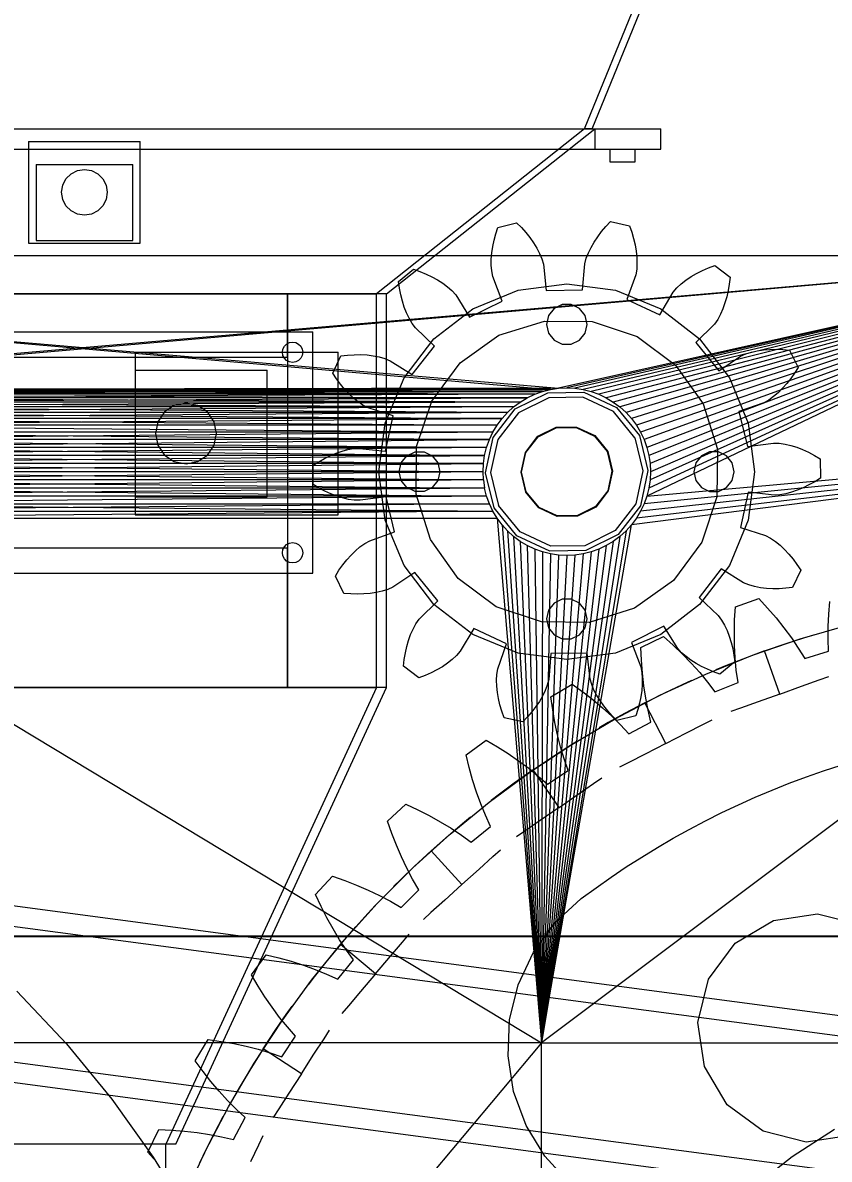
# Model space of a CAD drawing. Header units: millimetres. Extents: x -191664 to 191490, y -197311 to 10263.
# Drawn here: x 25703.9 to 26021.6, y 1894.1 to 2341.8 of the extents above; entities that cross this region are included whole.
import ezdxf

# ---------------------------------------------------------------- set-up
doc = ezdxf.new("R2010")
doc.units = ezdxf.units.MM
for name, color, linetype, lineweight in [('COTAS_P', 1, 'Continuous', 0), ('COTAS_USUARIO', 1, 'Continuous', 0), ('lateral_briquetadora', 7, 'Continuous', 0)]:
    doc.layers.add(name, color=color, linetype=linetype, lineweight=lineweight)
doc.dimstyles.new('PLANTA_100', dxfattribs={"dimtxt": 250, "dimasz": 150, "dimexe": 150, "dimexo": 80, "dimgap": 100, "dimtad": 1, "dimtih": 1, "dimtoh": 1, "dimdec": 1, "dimdsep": 46, "dimcen": 0.09, "dimclrd": 1, "dimclre": 1, "dimclrt": 1, "dimadec": 0, "dimazin": 0, "dimtfac": 1, "dimtdec": 4, "dimtofl": 0, "dimtmove": 0, "dimatfit": 3, "dimfxl": 1, "dimtolj": 1, "dimtzin": 0, "dimarcsym": 0})

# ---------------------------------------------------------------- blocks, each defined once
blk = doc.blocks.new('*D8')
at = {"layer": 'COTAS_P', "color": 1, "lineweight": -2, "transparency": 16777216}
for p, q in [((25128.19, 1262), (25128.19, 2132)), ((27628.19, 1262), (27628.19, 2132)), ((25278.19, 1982), (27478.19, 1982))]:
    blk.add_line(p, q, dxfattribs=at)
at = {"layer": 'COTAS_P', "color": 1, "transparency": 16777216}
for points in [[(25278.19, 2007), (25278.19, 1957), (25128.19, 1982)], [(27478.19, 2007), (27478.19, 1957), (27628.19, 1982)]]:
    blk.add_solid(points, dxfattribs=at)
at = {"layer": 'Defpoints', "color": 0, "transparency": 16777216}
for p in [(27628.19, 1982), (25128.19, 1182), (27628.19, 1182)]:
    blk.add_point(p, dxfattribs=at)
blk = doc.blocks.new('*D101')
at = {"layer": 'COTAS_USUARIO', "color": 1, "lineweight": -2, "transparency": 16777216}
for p, q in [((25328.19, 1805), (25328.19, 3075)), ((26128.19, 1805), (26128.19, 3075)), ((25478.19, 2925), (25978.19, 2925))]:
    blk.add_line(p, q, dxfattribs=at)
at = {"layer": 'COTAS_USUARIO', "color": 1, "transparency": 16777216}
for points in [[(25478.19, 2950), (25478.19, 2900), (25328.19, 2925)], [(25978.19, 2950), (25978.19, 2900), (26128.19, 2925)]]:
    blk.add_solid(points, dxfattribs=at)
at = {"layer": 'Defpoints', "color": 0, "transparency": 16777216}
for p in [(26128.19, 2925), (25328.19, 1725), (26128.19, 1725)]:
    blk.add_point(p, dxfattribs=at)

msp = doc.modelspace()

# ---------------------------------------------------------------- linework, layer by layer
at = {"layer": 'lateral_briquetadora', "color": 253, "true_color": 0xa8b8bb}
for p, q in [((25925.19, 2300), (26075.19, 2667.25)), ((25928.19, 2300), (26078.19, 2667.25)), ((25528.19, 2300), (25928.19, 2300)), ((25928.19, 2300), (25925.19, 2300))]:
    msp.add_line(p, q, dxfattribs=at)
at = {"layer": 'lateral_briquetadora', "color": 8, "true_color": 0x6f7d84}
for p, q in [((25501.19, 2300), (25955.19, 2300)), ((25531.19, 2300), (25925.19, 2300)), ((25925.19, 2300), (25843.19, 2235)), ((25847.19, 2235), (25929.19, 2300)), ((25925.19, 2300), (25929.19, 2300)), ((25929.19, 2300), (25955.19, 2300)), ((25929.19, 2300), (25929.19, 2292)), ((25955.19, 2292), (25955.19, 2300)), ((25501.19, 2292), (25955.19, 2292)), ((25929.19, 2292), (25955.19, 2292)), ((25843.19, 2235), (25613.19, 2235)), ((25648.19, 2235), (25808.19, 2235)), ((25808.19, 2235), (25843.19, 2235)), ((25808.19, 2235), (25808.19, 2080)), ((25808.19, 2210), (25808.19, 2235)), ((25847.19, 2235), (25843.19, 2235)), ((25843.19, 2080), (25843.19, 2235)), ((25847.19, 2080), (25847.19, 2235)), ((25648.19, 2210), (25808.19, 2210)), ((25648.19, 2135), (25808.19, 2135)), ((25808.19, 2080), (25808.19, 2135)), ((25843.19, 2080), (25613.19, 2080)), ((25648.19, 2080), (25808.19, 2080)), ((25843.19, 2080), (25760.19, 1900)), ((25764.19, 1900), (25847.19, 2080)), ((25808.19, 2080), (25843.19, 2080)), ((25847.19, 2080), (25843.19, 2080)), ((25760.19, 1900), (25696.19, 1900)), ((25764.19, 1900), (25760.19, 1900)), ((25760.19, 1725), (25760.19, 1900))]:
    msp.add_line(p, q, dxfattribs=at)
at = {"layer": 'lateral_briquetadora', "color": 134, "true_color": 0x148da0}
for p, q in [((25706.19, 2295), (25750.19, 2295)), ((25706.19, 2295), (25706.19, 2255)), ((25750.19, 2255), (25750.19, 2295)), ((25722.9, 2282.28), (25725.41, 2283.56)), ((25725.41, 2283.56), (25728.19, 2284)), ((25728.19, 2284), (25730.97, 2283.56)), ((25730.97, 2283.56), (25733.48, 2282.28)), ((25719.63, 2277.78), (25720.91, 2280.29)), ((25720.91, 2280.29), (25722.9, 2282.28)), ((25733.48, 2282.28), (25735.47, 2280.29)), ((25735.47, 2280.29), (25736.75, 2277.78)), ((25719.19, 2275), (25719.63, 2277.78)), ((25719.63, 2272.22), (25719.19, 2275)), ((25736.75, 2277.78), (25737.19, 2275)), ((25737.19, 2275), (25736.75, 2272.22)), ((25720.91, 2269.71), (25719.63, 2272.22)), ((25736.75, 2272.22), (25735.47, 2269.71)), ((25722.9, 2267.72), (25720.91, 2269.71)), ((25725.41, 2266.44), (25722.9, 2267.72)), ((25728.19, 2266), (25725.41, 2266.44)), ((25730.97, 2266.44), (25728.19, 2266)), ((25733.48, 2267.72), (25730.97, 2266.44)), ((25735.47, 2269.71), (25733.48, 2267.72)), ((25706.19, 2255), (25750.19, 2255))]:
    msp.add_line(p, q, dxfattribs=at)
at = {"layer": 'lateral_briquetadora', "color": 9, "true_color": 0xaebbc0}
for p, q in [((25935.19, 2292), (25945.19, 2292)), ((25935.19, 2292), (25935.19, 2287)), ((25945.19, 2287), (25945.19, 2292)), ((25935.19, 2287), (25945.19, 2287))]:
    msp.add_line(p, q, dxfattribs=at)
at = {"layer": 'lateral_briquetadora', "color": 252, "true_color": 0x7d929a}
for p, q in [((25709.19, 2286), (25747.19, 2286)), ((25709.19, 2286), (25709.19, 2256)), ((25747.19, 2256), (25747.19, 2286)), ((25709.19, 2256), (25747.19, 2256))]:
    msp.add_line(p, q, dxfattribs=at)
at = {"layer": 'lateral_briquetadora', "color": 9, "true_color": 0xb9c3c2}
for p, q in [((25890.2, 2258.64), (25891, 2261.18)), ((25891, 2261.18), (25898.41, 2262.97)), ((25898.41, 2262.97), (25900.29, 2261.08)), ((25900.29, 2261.08), (25902.03, 2259.13)), ((25931.93, 2259.51), (25933.62, 2261.5)), ((25933.62, 2261.5), (25935.45, 2263.45)), ((25935.45, 2263.45), (25942.9, 2261.85)), ((25942.9, 2261.85), (25943.77, 2259.32)), ((25889.54, 2256.11), (25890.2, 2258.64)), ((25902.03, 2259.13), (25903.63, 2257.14)), ((25903.63, 2257.14), (25905.08, 2255.11)), ((25928.98, 2255.42), (25930.38, 2257.48)), ((25930.38, 2257.48), (25931.93, 2259.51)), ((25943.77, 2259.32), (25944.49, 2256.81)), ((25944.49, 2256.81), (25945.07, 2254.33)), ((25888.66, 2251.14), (25889.02, 2253.61)), ((25889.02, 2253.61), (25889.54, 2256.11)), ((25905.08, 2255.11), (25906.36, 2253.05)), ((25906.36, 2253.05), (25907.47, 2250.95)), ((25926.7, 2251.2), (25927.75, 2253.32)), ((25927.75, 2253.32), (25928.98, 2255.42)), ((25945.07, 2254.33), (25945.5, 2251.87)), ((25308.19, 2250), (25914.95, 2197.79)), ((26148.19, 2250), (25308.19, 2250)), ((25308.19, 2250), (25911.75, 2197.32)), ((26148.19, 2250), (25541.42, 2197.79)), ((26148.19, 2250), (25544.62, 2197.32)), ((25888.43, 2246.35), (25888.46, 2248.72)), ((25888.46, 2248.72), (25888.66, 2251.14)), ((25907.47, 2250.95), (25908.37, 2248.82)), ((25908.37, 2248.82), (25908.96, 2246.65)), ((26148.19, 2250), (25914.95, 2197.79)), ((26148.19, 2250), (25918.19, 2197.95)), ((26148.19, 2250), (25921.42, 2197.79)), ((26148.19, 2250), (25924.62, 2197.32)), ((25925.31, 2246.86), (25925.85, 2249.05)), ((25925.85, 2249.05), (25926.7, 2251.2)), ((26148.19, 2250), (25927.77, 2196.53)), ((26148.19, 2250), (25930.82, 2195.44)), ((26148.19, 2250), (25933.74, 2194.05)), ((26148.19, 2250), (25936.52, 2192.39)), ((26148.19, 2250), (25939.12, 2190.46)), ((26148.19, 2250), (25941.52, 2188.28)), ((26148.19, 2250), (25943.7, 2185.89)), ((25945.5, 2251.87), (25945.76, 2249.46)), ((26148.19, 2250), (25945.63, 2183.28)), ((25945.76, 2249.46), (25945.85, 2247.09)), ((26148.19, 2250), (25947.29, 2180.51)), ((26148.19, 2250), (25948.67, 2177.58)), ((26148.19, 2250), (25949.77, 2155.37)), ((26148.19, 2250), (25949.77, 2174.53)), ((26148.19, 2250), (25950.55, 2158.51)), ((26148.19, 2250), (25950.55, 2171.39)), ((26148.19, 2250), (25951.03, 2161.72)), ((26148.19, 2250), (25951.03, 2168.18)), ((26148.19, 2250), (25951.19, 2164.95)), ((25851.94, 2239.86), (25857.83, 2244.68)), ((25857.83, 2244.68), (25860.35, 2243.79)), ((25860.35, 2243.79), (25862.77, 2242.79)), ((25888.61, 2244.04), (25888.43, 2246.35)), ((25889.07, 2241.84), (25888.61, 2244.04)), ((25908.96, 2246.65), (25910.13, 2236.37)), ((25924.42, 2236.55), (25925.31, 2246.86)), ((25945.73, 2244.78), (25945.33, 2242.56)), ((25945.85, 2247.09), (25945.73, 2244.78)), ((25967.17, 2241.78), (25969.32, 2243.03)), ((25969.32, 2243.03), (25971.59, 2244.19)), ((25971.59, 2244.19), (25973.98, 2245.25)), ((25973.98, 2245.25), (25976.48, 2246.2)), ((25976.48, 2246.2), (25982.49, 2241.53)), ((25852.32, 2237.21), (25851.94, 2239.86)), ((25862.77, 2242.79), (25865.07, 2241.7)), ((25865.07, 2241.7), (25867.25, 2240.5)), ((25867.25, 2240.5), (25869.31, 2239.2)), ((25869.31, 2239.2), (25871.22, 2237.79)), ((25892.73, 2232.17), (25889.07, 2241.84)), ((25899.03, 2236.43), (25918.19, 2238.95)), ((25918.19, 2238.95), (25937.34, 2236.43)), ((25945.33, 2242.56), (25941.91, 2232.8)), ((25961.58, 2237.39), (25963.27, 2238.97)), ((25963.27, 2238.97), (25965.15, 2240.42)), ((25965.15, 2240.42), (25967.17, 2241.78)), ((25982.18, 2238.88), (25981.75, 2236.3)), ((25982.49, 2241.53), (25982.18, 2238.88)), ((25852.82, 2234.65), (25852.32, 2237.21)), ((25853.44, 2232.18), (25852.82, 2234.65)), ((25871.22, 2237.79), (25872.95, 2236.26)), ((25872.95, 2236.26), (25874.43, 2234.56)), ((25874.43, 2234.56), (25879.93, 2225.8)), ((25881.19, 2229.04), (25899.03, 2236.43)), ((25910.13, 2236.37), (25924.42, 2236.55)), ((25937.34, 2236.43), (25955.19, 2229.04)), ((25954.87, 2226.76), (25960.15, 2235.66)), ((25960.15, 2235.66), (25961.58, 2237.39)), ((25981.75, 2236.3), (25981.19, 2233.81)), ((25854.18, 2229.8), (25853.44, 2232.18)), ((25855.06, 2227.53), (25854.18, 2229.8)), ((25879.93, 2225.8), (25892.73, 2232.17)), ((25916.41, 2230.75), (25913.2, 2229.2)), ((25919.97, 2230.75), (25916.41, 2230.75)), ((25923.17, 2229.2), (25919.97, 2230.75)), ((25941.91, 2232.8), (25954.87, 2226.76)), ((25980.51, 2231.42), (25979.69, 2229.12)), ((25981.19, 2233.81), (25980.51, 2231.42)), ((25856.06, 2225.38), (25855.06, 2227.53)), ((25857.22, 2223.38), (25856.06, 2225.38)), ((25865.86, 2217.28), (25881.19, 2229.04)), ((25910.98, 2226.42), (25910.19, 2222.95)), ((25913.2, 2229.2), (25910.98, 2226.42)), ((25925.39, 2226.42), (25923.17, 2229.2)), ((25926.19, 2222.95), (25925.39, 2226.42)), ((25955.19, 2229.04), (25970.51, 2217.28)), ((25978.74, 2226.95), (25977.64, 2224.92)), ((25979.69, 2229.12), (25978.74, 2226.95)), ((25858.59, 2221.59), (25857.22, 2223.38)), ((25866.09, 2214.46), (25858.59, 2221.59)), ((25891.46, 2218.67), (25909.37, 2224.3)), ((25909.37, 2224.3), (25928.14, 2224.12)), ((25910.19, 2222.95), (25910.98, 2219.48)), ((25925.39, 2219.48), (25926.19, 2222.95)), ((25928.14, 2224.12), (25945.94, 2218.15)), ((25976.32, 2223.1), (25969, 2215.78)), ((25977.64, 2224.92), (25976.32, 2223.1)), ((25854.1, 2201.95), (25865.86, 2217.28)), ((25876.17, 2207.78), (25891.46, 2218.67)), ((25910.98, 2219.48), (25913.2, 2216.7)), ((25913.2, 2216.7), (25916.41, 2215.15)), ((25919.97, 2215.15), (25923.17, 2216.7)), ((25923.17, 2216.7), (25925.39, 2219.48)), ((25945.94, 2218.15), (25961.02, 2206.97)), ((25970.51, 2217.28), (25982.27, 2201.95)), ((25857.32, 2203.18), (25866.09, 2214.46)), ((25916.41, 2215.15), (25919.97, 2215.15)), ((25969, 2215.78), (25978.05, 2204.73)), ((25988.72, 2211.39), (25990.92, 2212.07)), ((25990.92, 2212.07), (25993.24, 2212.57)), ((25993.24, 2212.57), (25995.65, 2212.92)), ((25995.65, 2212.92), (25998.13, 2213.11)), ((25998.13, 2213.11), (26000.69, 2213.17)), ((26000.69, 2213.17), (26003.3, 2213.08)), ((26003.3, 2213.08), (26005.96, 2212.87)), ((26005.96, 2212.87), (26009.35, 2206.05)), ((25826, 2203.7), (25829.21, 2210.6)), ((25829.21, 2210.6), (25831.87, 2210.89)), ((25831.87, 2210.89), (25834.48, 2211.04)), ((25834.48, 2211.04), (25837.03, 2211.05)), ((25837.03, 2211.05), (25839.52, 2210.92)), ((25839.52, 2210.92), (25841.94, 2210.64)), ((25841.94, 2210.64), (25844.27, 2210.19)), ((25844.27, 2210.19), (25846.49, 2209.57)), ((25846.49, 2209.57), (25848.56, 2208.68)), ((25848.56, 2208.68), (25857.32, 2203.18)), ((25864.99, 2192.7), (25876.17, 2207.78)), ((25978.05, 2204.73), (25986.67, 2210.45)), ((25986.67, 2210.45), (25988.72, 2211.39)), ((25827.49, 2201.48), (25826, 2203.7)), ((25961.02, 2206.97), (25971.91, 2191.67)), ((26007.92, 2203.79), (26006.41, 2201.66)), ((26009.35, 2206.05), (26007.92, 2203.79)), ((25829.05, 2199.39), (25827.49, 2201.48)), ((25830.69, 2197.43), (25829.05, 2199.39)), ((25846.71, 2184.1), (25854.1, 2201.95)), ((25982.27, 2201.95), (25989.67, 2184.1)), ((26004.83, 2199.66), (26003.17, 2197.79)), ((26006.41, 2201.66), (26004.83, 2199.66)), ((25541.42, 2197.79), (25911.75, 2197.32)), ((25914.95, 2197.79), (25544.62, 2197.32)), ((25908.61, 2196.53), (25544.62, 2197.32)), ((25911.75, 2197.32), (25544.62, 2197.32)), ((25547.77, 2196.53), (25911.75, 2197.32)), ((25905.56, 2195.44), (25547.77, 2196.53)), ((25908.61, 2196.53), (25547.77, 2196.53)), ((25550.82, 2195.44), (25908.61, 2196.53)), ((25550.82, 2195.44), (25902.63, 2194.05)), ((25905.56, 2195.44), (25550.82, 2195.44)), ((25905.56, 2195.44), (25553.74, 2194.05)), ((25899.85, 2192.39), (25553.74, 2194.05)), ((25902.63, 2194.05), (25553.74, 2194.05)), ((25556.52, 2192.39), (25902.63, 2194.05)), ((25832.39, 2195.61), (25830.69, 2197.43)), ((25834.16, 2193.94), (25832.39, 2195.61)), ((25835.99, 2192.44), (25834.16, 2193.94)), ((25897.92, 2189.71), (25910.67, 2196.05)), ((25911.14, 2194.11), (25899.18, 2188.16)), ((25899.85, 2192.39), (25902.63, 2194.05)), ((25902.63, 2194.05), (25905.56, 2195.44)), ((25905.56, 2195.44), (25908.61, 2196.53)), ((25908.61, 2196.53), (25911.75, 2197.32)), ((25910.67, 2196.05), (25924.91, 2196.24)), ((25924.49, 2194.28), (25911.14, 2194.11)), ((25911.75, 2197.32), (25914.95, 2197.79)), ((25914.95, 2197.79), (25918.19, 2197.95)), ((25918.19, 2197.95), (25921.42, 2197.79)), ((25921.42, 2197.79), (25924.62, 2197.32)), ((25936.59, 2188.64), (25924.49, 2194.28)), ((25924.62, 2197.32), (25927.77, 2196.53)), ((25924.91, 2196.24), (25937.82, 2190.22)), ((25927.77, 2196.53), (25930.82, 2195.44)), ((25930.82, 2195.44), (25933.74, 2194.05)), ((25933.74, 2194.05), (25936.52, 2192.39)), ((25999.65, 2194.54), (25997.77, 2193.19)), ((26001.45, 2196.08), (25999.65, 2194.54)), ((26003.17, 2197.79), (26001.45, 2196.08)), ((25899.85, 2192.39), (25556.52, 2192.39)), ((25556.52, 2192.39), (25897.25, 2190.46)), ((25899.85, 2192.39), (25559.12, 2190.46)), ((25894.85, 2188.28), (25559.12, 2190.46)), ((25897.25, 2190.46), (25559.12, 2190.46)), ((25897.25, 2190.46), (25561.52, 2188.28)), ((25837.9, 2191.14), (25835.99, 2192.44)), ((25839.91, 2190.12), (25837.9, 2191.14)), ((25849.76, 2186.96), (25839.91, 2190.12)), ((25859.02, 2174.91), (25864.99, 2192.7)), ((25889.18, 2178.46), (25897.92, 2189.71)), ((25894.85, 2188.28), (25897.25, 2190.46)), ((25897.25, 2190.46), (25899.85, 2192.39)), ((25936.52, 2192.39), (25939.12, 2190.46)), ((25937.82, 2190.22), (25946.84, 2179.2)), ((25939.12, 2190.46), (25941.52, 2188.28)), ((25971.91, 2191.67), (25977.54, 2173.77)), ((25995.79, 2192.12), (25986.02, 2188.7)), ((25997.77, 2193.19), (25995.79, 2192.12)), ((25561.52, 2188.28), (25892.68, 2185.89)), ((25894.85, 2188.28), (25561.52, 2188.28)), ((25894.85, 2188.28), (25563.7, 2185.89)), ((25563.7, 2185.89), (25890.75, 2183.28)), ((25892.68, 2185.89), (25563.7, 2185.89)), ((25565.63, 2183.28), (25892.68, 2185.89)), ((25846.76, 2172.98), (25849.76, 2186.96)), ((25890.75, 2183.28), (25892.68, 2185.89)), ((25899.18, 2188.16), (25890.99, 2177.62)), ((25892.68, 2185.89), (25894.85, 2188.28)), ((25945.05, 2178.31), (25936.59, 2188.64)), ((25941.52, 2188.28), (25943.7, 2185.89)), ((25943.7, 2185.89), (25945.63, 2183.28)), ((25986.02, 2188.7), (25989.38, 2174.81)), ((25565.63, 2183.28), (25889.08, 2180.51)), ((25890.75, 2183.28), (25565.63, 2183.28)), ((25567.29, 2180.51), (25887.7, 2177.58)), ((25889.08, 2180.51), (25567.29, 2180.51)), ((25889.08, 2180.51), (25568.67, 2177.58)), ((25844.19, 2164.95), (25846.71, 2184.1)), ((25887.7, 2177.58), (25889.08, 2180.51)), ((25889.08, 2180.51), (25890.75, 2183.28)), ((25906.78, 2178.88), (25913.96, 2182.45)), ((25906.91, 2178.72), (25914, 2182.25)), ((25913.96, 2182.45), (25921.97, 2182.55)), ((25914, 2182.25), (25921.92, 2182.35)), ((25921.92, 2182.35), (25929.11, 2179.01)), ((25921.97, 2182.55), (25929.23, 2179.17)), ((25945.63, 2183.28), (25947.29, 2180.51)), ((25947.29, 2180.51), (25948.67, 2177.58)), ((25989.67, 2184.1), (25992.19, 2164.95)), ((25568.67, 2177.58), (25886.61, 2174.53)), ((25887.7, 2177.58), (25568.67, 2177.58)), ((25569.77, 2174.53), (25887.7, 2177.58)), ((25886.19, 2164.54), (25889.18, 2178.46)), ((25886.61, 2174.53), (25887.7, 2177.58)), ((25890.99, 2177.62), (25888.19, 2164.57)), ((25901.87, 2172.55), (25906.78, 2178.88)), ((25902.05, 2172.47), (25906.91, 2178.72)), ((26228.19, 2180), (25908.19, 1940)), ((25929.11, 2179.01), (25934.12, 2172.88)), ((25929.23, 2179.17), (25934.3, 2172.97)), ((26228.19, 2180), (25943.7, 2144.02)), ((25945.05, 2178.31), (25948.18, 2165.33)), ((26228.19, 2180), (25945.63, 2146.62)), ((25946.84, 2179.2), (25950.18, 2165.36)), ((26228.19, 2180), (25947.29, 2149.39)), ((26228.19, 2180), (25948.67, 2152.32)), ((25948.67, 2177.58), (25949.77, 2174.53)), ((25949.77, 2155.37), (26228.19, 2180)), ((25989.38, 2174.81), (25999.63, 2176.23)), ((25999.63, 2176.23), (26001.88, 2176.19)), ((26001.88, 2176.19), (26004.17, 2175.85)), ((26004.17, 2175.85), (26006.47, 2175.29)), ((25886.61, 2174.53), (25569.77, 2174.53)), ((25569.77, 2174.53), (25885.82, 2171.39)), ((25886.61, 2174.53), (25570.55, 2171.39)), ((25570.55, 2171.39), (25885.35, 2168.18)), ((25885.82, 2171.39), (25570.55, 2171.39)), ((25571.03, 2168.18), (25885.82, 2171.39)), ((25825.07, 2171.27), (25827.37, 2172.23)), ((25827.37, 2172.23), (25829.66, 2173.03)), ((25829.66, 2173.03), (25831.96, 2173.64)), ((25831.96, 2173.64), (25834.23, 2174.04)), ((25834.23, 2174.04), (25836.48, 2174.14)), ((25836.48, 2174.14), (25846.76, 2172.98)), ((25855.2, 2171.2), (25858.41, 2172.75)), ((25858.41, 2172.75), (25861.97, 2172.75)), ((25858.84, 2156.14), (25859.02, 2174.91)), ((25861.97, 2172.75), (25865.17, 2171.2)), ((25885.35, 2168.18), (25885.82, 2171.39)), ((25885.82, 2171.39), (25886.61, 2174.53)), ((25900.19, 2164.72), (25901.87, 2172.55)), ((25900.39, 2164.72), (25902.05, 2172.47)), ((25934.12, 2172.88), (25935.99, 2165.18)), ((25934.3, 2172.97), (25936.19, 2165.18)), ((25949.77, 2174.53), (25950.55, 2171.39)), ((25950.55, 2171.39), (25951.03, 2168.18)), ((25974.41, 2172.75), (25971.2, 2171.2)), ((25977.97, 2172.75), (25974.41, 2172.75)), ((25977.54, 2173.77), (25977.35, 2154.99)), ((25981.17, 2171.2), (25977.97, 2172.75)), ((26006.47, 2175.29), (26008.79, 2174.56)), ((26008.79, 2174.56), (26011.11, 2173.66)), ((26011.11, 2173.66), (26013.44, 2172.6)), ((26013.44, 2172.6), (26015.75, 2171.39)), ((26015.75, 2171.39), (26018.06, 2170.04)), ((25571.03, 2168.18), (25885.19, 2164.95)), ((25885.35, 2168.18), (25571.03, 2168.18)), ((25571.19, 2164.95), (25885.35, 2168.18)), ((25818.22, 2167.48), (25820.49, 2168.89)), ((25818.32, 2159.86), (25818.22, 2167.48)), ((25820.49, 2168.89), (25822.77, 2170.15)), ((25822.77, 2170.15), (25825.07, 2171.27)), ((25852.19, 2164.95), (25852.98, 2168.42)), ((25852.98, 2168.42), (25855.2, 2171.2)), ((25865.17, 2171.2), (25867.39, 2168.42)), ((25867.39, 2168.42), (25868.19, 2164.95)), ((25885.19, 2164.95), (25885.35, 2168.18)), ((25951.03, 2168.18), (25951.19, 2164.95)), ((25968.98, 2168.42), (25968.19, 2164.95)), ((25971.2, 2171.2), (25968.98, 2168.42)), ((25983.39, 2168.42), (25981.17, 2171.2)), ((25984.19, 2164.95), (25983.39, 2168.42)), ((26018.06, 2170.04), (26018.15, 2162.42)), ((25885.19, 2164.95), (25571.03, 2161.72)), ((25571.19, 2164.95), (25885.35, 2161.72)), ((25885.19, 2164.95), (25571.19, 2164.95)), ((25846.71, 2145.8), (25844.19, 2164.95)), ((25852.98, 2161.48), (25852.19, 2164.95)), ((25868.19, 2164.95), (25867.39, 2161.48)), ((25885.35, 2161.72), (25885.19, 2164.95)), ((25889.54, 2150.7), (25886.19, 2164.54)), ((25888.19, 2164.57), (25891.33, 2151.59)), ((25902.07, 2156.93), (25900.19, 2164.72)), ((25902.25, 2157.02), (25900.39, 2164.72)), ((25935.99, 2165.18), (25934.32, 2157.43)), ((25936.19, 2165.18), (25934.5, 2157.35)), ((25948.18, 2165.33), (25945.38, 2152.28)), ((25950.18, 2165.36), (25947.19, 2151.44)), ((25951.19, 2164.95), (25951.03, 2161.72)), ((25968.19, 2164.95), (25968.98, 2161.48)), ((25983.39, 2161.48), (25984.19, 2164.95)), ((25992.19, 2164.95), (25989.67, 2145.8)), ((26018.15, 2162.42), (26015.89, 2161.01)), ((25885.82, 2158.51), (25569.77, 2155.37)), ((25885.35, 2161.72), (25570.55, 2158.51)), ((25570.55, 2158.51), (25886.61, 2155.37)), ((25885.82, 2158.51), (25570.55, 2158.51)), ((25885.35, 2161.72), (25571.03, 2161.72)), ((25571.03, 2161.72), (25885.82, 2158.51)), ((25820.62, 2158.51), (25818.32, 2159.86)), ((25822.94, 2157.3), (25820.62, 2158.51)), ((25855.2, 2158.7), (25852.98, 2161.48)), ((25858.41, 2157.15), (25855.2, 2158.7)), ((25865.17, 2158.7), (25861.97, 2157.15)), ((25867.39, 2161.48), (25865.17, 2158.7)), ((25885.35, 2161.72), (25885.82, 2158.51)), ((25886.61, 2155.37), (25885.82, 2158.51)), ((25950.55, 2158.51), (25949.77, 2155.37)), ((25951.03, 2161.72), (25950.55, 2158.51)), ((25968.98, 2161.48), (25971.2, 2158.7)), ((25971.2, 2158.7), (25974.41, 2157.15)), ((25977.97, 2157.15), (25981.17, 2158.7)), ((25981.17, 2158.7), (25983.39, 2161.48)), ((26011.31, 2158.63), (26009.01, 2157.67)), ((26013.6, 2159.75), (26011.31, 2158.63)), ((26015.89, 2161.01), (26013.6, 2159.75)), ((25886.61, 2155.37), (25568.67, 2152.32)), ((25886.61, 2155.37), (25569.77, 2155.37)), ((25825.26, 2156.24), (25822.94, 2157.3)), ((25827.58, 2155.34), (25825.26, 2156.24)), ((25829.9, 2154.61), (25827.58, 2155.34)), ((25832.21, 2154.05), (25829.9, 2154.61)), ((25834.49, 2153.71), (25832.21, 2154.05)), ((25836.74, 2153.67), (25834.49, 2153.71)), ((25846.99, 2155.09), (25836.74, 2153.67)), ((25850.35, 2141.2), (25846.99, 2155.09)), ((25861.97, 2157.15), (25858.41, 2157.15)), ((25864.47, 2138.23), (25858.84, 2156.14)), ((25887.7, 2152.32), (25886.61, 2155.37)), ((25907.14, 2150.73), (25902.07, 2156.93)), ((25907.27, 2150.89), (25902.25, 2157.02)), ((25934.32, 2157.43), (25929.46, 2151.18)), ((25934.5, 2157.35), (25929.59, 2151.02)), ((25949.77, 2155.37), (25948.67, 2152.32)), ((25977.35, 2154.99), (25971.38, 2137.2)), ((25974.41, 2157.15), (25977.97, 2157.15)), ((25989.61, 2156.92), (25986.61, 2142.94)), ((25999.89, 2155.76), (25989.61, 2156.92)), ((26002.14, 2155.86), (25999.89, 2155.76)), ((26004.42, 2156.26), (26002.14, 2155.86)), ((26006.71, 2156.87), (26004.42, 2156.26)), ((26009.01, 2157.67), (26006.71, 2156.87)), ((25889.08, 2149.39), (25565.63, 2146.62)), ((25887.7, 2152.32), (25567.29, 2149.39)), ((25567.29, 2149.39), (25889.08, 2149.39)), ((25568.67, 2152.32), (25887.7, 2152.32)), ((25568.67, 2152.32), (25889.08, 2149.39)), ((25889.08, 2149.39), (25887.7, 2152.32)), ((25890.75, 2146.62), (25889.08, 2149.39)), ((25898.56, 2139.68), (25889.54, 2150.7)), ((25899.78, 2141.26), (25891.33, 2151.59)), ((25914.41, 2147.35), (25907.14, 2150.73)), ((25914.45, 2147.55), (25907.27, 2150.89)), ((25929.46, 2151.18), (25922.37, 2147.65)), ((25929.59, 2151.02), (25922.42, 2147.45)), ((25945.38, 2152.28), (25937.19, 2141.74)), ((25947.19, 2151.44), (25938.46, 2140.19)), ((25947.29, 2149.39), (25945.63, 2146.62)), ((25948.67, 2152.32), (25947.29, 2149.39)), ((25565.63, 2146.62), (25890.75, 2146.62)), ((25565.63, 2146.62), (25908.19, 1940)), ((25854.1, 2127.95), (25846.71, 2145.8)), ((25892.68, 2144.02), (25890.75, 2146.62)), ((25890.75, 2146.62), (25908.19, 1940)), ((25922.42, 2147.45), (25914.41, 2147.35)), ((25922.37, 2147.65), (25914.45, 2147.55)), ((25945.63, 2146.62), (25943.7, 2144.02)), ((25989.67, 2145.8), (25982.27, 2127.95)), ((25840.58, 2137.78), (25850.35, 2141.2)), ((25892.68, 2144.02), (25894.85, 2141.62)), ((25892.68, 2144.02), (25908.19, 1940)), ((25897.25, 2139.44), (25894.85, 2141.62)), ((25894.85, 2141.62), (25908.19, 1940)), ((25911.89, 2135.62), (25899.78, 2141.26)), ((25908.19, 1940), (25943.7, 2144.02)), ((25941.52, 2141.62), (25908.19, 1940)), ((25937.19, 2141.74), (25925.24, 2135.79)), ((25938.46, 2140.19), (25925.71, 2133.85)), ((25941.52, 2141.62), (25939.12, 2139.44)), ((25943.7, 2144.02), (25941.52, 2141.62)), ((25986.61, 2142.94), (25996.46, 2139.78)), ((25836.73, 2135.37), (25838.6, 2136.71)), ((25838.6, 2136.71), (25840.58, 2137.78)), ((25875.35, 2122.93), (25864.47, 2138.23)), ((25899.85, 2137.51), (25897.25, 2139.44)), ((25897.25, 2139.44), (25908.19, 1940)), ((25911.47, 2133.66), (25898.56, 2139.68)), ((25902.63, 2135.85), (25899.85, 2137.51)), ((25899.85, 2137.51), (25908.19, 1940)), ((25905.56, 2134.46), (25902.63, 2135.85)), ((25902.63, 2135.85), (25908.19, 1940)), ((25939.12, 2139.44), (25908.19, 1940)), ((25936.52, 2137.51), (25908.19, 1940)), ((25933.74, 2135.85), (25908.19, 1940)), ((25925.24, 2135.79), (25911.89, 2135.62)), ((25933.74, 2135.85), (25930.82, 2134.46)), ((25936.52, 2137.51), (25933.74, 2135.85)), ((25939.12, 2139.44), (25936.52, 2137.51)), ((25971.38, 2137.2), (25960.2, 2122.12)), ((25996.46, 2139.78), (25998.47, 2138.76)), ((25998.47, 2138.76), (26000.38, 2137.46)), ((26000.38, 2137.46), (26002.22, 2135.96)), ((26002.22, 2135.96), (26003.99, 2134.29)), ((25831.55, 2130.24), (25833.2, 2132.11)), ((25833.2, 2132.11), (25834.93, 2133.82)), ((25834.93, 2133.82), (25836.73, 2135.37)), ((25908.61, 2133.37), (25905.56, 2134.46)), ((25905.56, 2134.46), (25908.19, 1940)), ((25930.82, 2134.46), (25908.19, 1940)), ((25927.77, 2133.37), (25908.19, 1940)), ((25908.61, 2133.37), (25908.19, 1940)), ((25924.62, 2132.58), (25908.19, 1940)), ((25911.75, 2132.58), (25908.19, 1940)), ((25921.42, 2132.11), (25908.19, 1940)), ((25914.95, 2132.11), (25908.19, 1940)), ((25918.19, 2131.95), (25908.19, 1940)), ((25911.75, 2132.58), (25908.61, 2133.37)), ((25925.71, 2133.85), (25911.47, 2133.66)), ((25914.95, 2132.11), (25911.75, 2132.58)), ((25918.19, 2131.95), (25914.95, 2132.11)), ((25921.42, 2132.11), (25918.19, 2131.95)), ((25924.62, 2132.58), (25921.42, 2132.11)), ((25927.77, 2133.37), (25924.62, 2132.58)), ((25930.82, 2134.46), (25927.77, 2133.37)), ((26003.99, 2134.29), (26005.69, 2132.47)), ((26005.69, 2132.47), (26007.32, 2130.51)), ((25828.45, 2126.11), (25829.96, 2128.24)), ((25829.96, 2128.24), (25831.55, 2130.24)), ((25865.86, 2112.62), (25854.1, 2127.95)), ((25979.05, 2126.72), (25970.29, 2115.44)), ((25982.27, 2127.95), (25970.51, 2112.62)), ((25987.82, 2121.22), (25979.05, 2126.72)), ((26007.32, 2130.51), (26008.88, 2128.42)), ((26008.88, 2128.42), (26010.37, 2126.2)), ((25827.02, 2123.85), (25828.45, 2126.11)), ((25830.41, 2117.03), (25827.02, 2123.85)), ((25858.32, 2125.18), (25849.7, 2119.45)), ((25867.37, 2114.12), (25858.32, 2125.18)), ((25890.43, 2111.75), (25875.35, 2122.93)), ((25960.2, 2122.12), (25944.91, 2111.23)), ((26010.37, 2126.2), (26007.16, 2119.3)), ((25845.45, 2117.83), (25843.13, 2117.33)), ((25847.66, 2118.51), (25845.45, 2117.83)), ((25849.7, 2119.45), (25847.66, 2118.51)), ((25989.88, 2120.33), (25987.82, 2121.22)), ((25992.11, 2119.71), (25989.88, 2120.33)), ((25994.44, 2119.26), (25992.11, 2119.71)), ((25996.85, 2118.98), (25994.44, 2119.26)), ((25999.34, 2118.85), (25996.85, 2118.98)), ((26001.89, 2118.86), (25999.34, 2118.85)), ((26004.5, 2119.01), (26001.89, 2118.86)), ((26007.16, 2119.3), (26004.5, 2119.01)), ((25833.08, 2116.82), (25830.41, 2117.03)), ((25835.69, 2116.73), (25833.08, 2116.82)), ((25838.24, 2116.79), (25835.69, 2116.73)), ((25840.72, 2116.98), (25838.24, 2116.79)), ((25843.13, 2117.33), (25840.72, 2116.98)), ((25860.06, 2106.8), (25867.37, 2114.12)), ((25913.2, 2113.2), (25910.98, 2110.42)), ((25916.41, 2114.75), (25913.2, 2113.2)), ((25919.97, 2114.75), (25916.41, 2114.75)), ((25923.17, 2113.2), (25919.97, 2114.75)), ((25925.39, 2110.42), (25923.17, 2113.2)), ((25970.29, 2115.44), (25977.79, 2108.31)), ((25984.59, 2111.7), (25993.87, 2115.02)), ((25993.87, 2115.02), (25997.32, 2111.25)), ((26021.38, 2108.86), (26021.8, 2113.84)), ((25881.19, 2100.86), (25865.86, 2112.62)), ((25908.23, 2105.78), (25890.43, 2111.75)), ((25910.98, 2110.42), (25910.19, 2106.95)), ((25926.19, 2106.95), (25925.39, 2110.42)), ((25944.91, 2111.23), (25927, 2105.6)), ((25970.51, 2112.62), (25955.19, 2100.86)), ((25984.31, 2106.59), (25984.59, 2111.7)), ((25997.32, 2111.25), (26000.61, 2107.41)), ((26021.15, 2103.92), (26021.38, 2108.86)), ((25857.63, 2102.95), (25858.73, 2104.98)), ((25858.73, 2104.98), (25860.06, 2106.8)), ((25927, 2105.6), (25908.23, 2105.78)), ((25910.19, 2106.95), (25910.98, 2103.48)), ((25925.39, 2103.48), (25926.19, 2106.95)), ((25977.79, 2108.31), (25979.16, 2106.52)), ((25979.16, 2106.52), (25980.31, 2104.52)), ((25980.31, 2104.52), (25981.32, 2102.37)), ((25984.2, 2101.54), (25984.31, 2106.59)), ((26000.61, 2107.41), (26003.73, 2103.5)), ((26010.17, 2099.07), (26029.27, 2104.57)), ((25855.87, 2098.48), (25856.68, 2100.78)), ((25856.68, 2100.78), (25857.63, 2102.95)), ((25881.51, 2103.14), (25876.23, 2094.24)), ((25899.03, 2093.47), (25881.19, 2100.86)), ((25894.46, 2097.1), (25881.51, 2103.14)), ((25910.98, 2103.48), (25913.2, 2100.7)), ((25913.2, 2100.7), (25916.41, 2099.15)), ((25919.97, 2099.15), (25923.17, 2100.7)), ((25923.17, 2100.7), (25925.39, 2103.48)), ((25955.19, 2100.86), (25937.34, 2093.47)), ((25956.44, 2104.1), (25943.64, 2097.73)), ((25947.38, 2095.76), (25956.29, 2099.98)), ((25956.29, 2099.98), (25960.1, 2096.56)), ((25961.95, 2095.34), (25956.44, 2104.1)), ((25981.32, 2102.37), (25982.19, 2100.1)), ((25982.19, 2100.1), (25982.93, 2097.73)), ((25984.27, 2096.54), (25984.2, 2101.54)), ((26003.73, 2103.5), (26006.67, 2099.53)), ((26011.62, 2099.53), (26015.5, 2100.71)), ((26021.12, 2099.04), (26021.15, 2103.92)), ((25854.63, 2093.6), (25855.19, 2096.09)), ((25855.19, 2096.09), (25855.87, 2098.48)), ((25891.05, 2087.34), (25894.46, 2097.1)), ((25916.41, 2099.15), (25919.97, 2099.15)), ((25943.64, 2097.73), (25947.31, 2088.06)), ((25947.6, 2090.65), (25947.38, 2095.76)), ((25960.1, 2096.56), (25963.75, 2093.06)), ((25963.42, 2093.64), (25961.95, 2095.34)), ((25982.93, 2097.73), (25983.55, 2095.25)), ((25983.55, 2095.25), (25984.05, 2092.69)), ((25984.52, 2091.61), (25984.27, 2096.54)), ((25991.37, 2092.62), (26010.17, 2099.07)), ((25996.04, 2094.32), (26004.66, 2097.29)), ((26004.66, 2097.29), (26011.62, 2099.53)), ((26006.67, 2099.53), (26009.4, 2095.49)), ((26009.4, 2095.49), (26011.91, 2091.36)), ((26021.33, 2094.22), (26021.12, 2099.04)), ((25853.88, 2088.37), (25854.19, 2091.02)), ((25854.19, 2091.02), (25854.63, 2093.6)), ((25873.1, 2090.93), (25871.23, 2089.48)), ((25874.79, 2092.51), (25873.1, 2090.93)), ((25876.23, 2094.24), (25874.79, 2092.51)), ((25918.19, 2090.95), (25899.03, 2093.47)), ((25911.96, 2093.35), (25911.06, 2083.04)), ((25926.25, 2093.53), (25911.96, 2093.35)), ((25937.34, 2093.47), (25918.19, 2090.95)), ((25927.41, 2083.25), (25926.25, 2093.53)), ((25965.16, 2092.11), (25963.42, 2093.64)), ((25963.75, 2093.06), (25967.23, 2089.48)), ((25967.06, 2090.71), (25965.16, 2092.11)), ((25972.93, 2085.22), (25991.37, 2092.62)), ((25987.5, 2091.15), (25980.7, 2088.47)), ((25984.05, 2092.69), (25984.43, 2090.04)), ((25984.97, 2086.75), (25984.52, 2091.61)), ((25996.04, 2094.32), (25987.5, 2091.15)), ((26002.11, 2077.37), (25996.04, 2094.32)), ((26011.91, 2091.36), (26021.33, 2094.22)), ((25859.9, 2083.7), (25853.88, 2088.37)), ((25867.05, 2086.87), (25864.78, 2085.71)), ((25869.21, 2088.12), (25867.05, 2086.87)), ((25871.23, 2089.48), (25869.21, 2088.12)), ((25890.64, 2085.12), (25891.05, 2087.34)), ((25947.31, 2088.06), (25947.77, 2085.86)), ((25947.99, 2085.61), (25947.6, 2090.65)), ((25969.12, 2089.4), (25967.06, 2090.71)), ((25967.23, 2089.48), (25970.54, 2085.82)), ((25971.3, 2088.21), (25969.12, 2089.4)), ((25973.61, 2087.11), (25971.3, 2088.21)), ((25976.02, 2086.11), (25973.61, 2087.11)), ((25980.7, 2088.47), (25976.95, 2086.92)), ((25984.43, 2090.04), (25978.54, 2085.22)), ((25985.65, 2081.97), (25984.97, 2086.75)), ((25862.39, 2084.66), (25859.9, 2083.7)), ((25864.78, 2085.71), (25862.39, 2084.66)), ((25890.53, 2082.82), (25890.64, 2085.12)), ((25890.61, 2080.45), (25890.53, 2082.82)), ((25911.06, 2083.04), (25910.52, 2080.85)), ((25928, 2081.08), (25927.41, 2083.25)), ((25947.77, 2085.86), (25947.94, 2083.55)), ((25947.94, 2083.55), (25947.92, 2081.18)), ((25948.55, 2080.64), (25947.99, 2085.61)), ((25954.88, 2076.89), (25972.93, 2085.22)), ((25963.73, 2081.11), (25967.42, 2082.79)), ((25970.54, 2085.82), (25973.66, 2082.06)), ((25973.66, 2082.06), (25976.56, 2078.2)), ((25978.54, 2085.22), (25976.02, 2086.11)), ((25976.56, 2078.2), (25985.65, 2081.97)), ((26010.68, 2080.44), (26017.56, 2082.9)), ((26017.56, 2082.9), (26021.38, 2084.27)), ((25890.88, 2078.03), (25890.61, 2080.45)), ((25891.3, 2075.57), (25890.88, 2078.03)), ((25909.68, 2078.7), (25908.62, 2076.58)), ((25910.52, 2080.85), (25909.68, 2078.7)), ((25911.91, 2076.25), (25920.36, 2081.32)), ((25920.36, 2081.32), (25924.49, 2078.29)), ((25924.49, 2078.29), (25928.46, 2075.17)), ((25928.9, 2078.95), (25928, 2081.08)), ((25930.01, 2076.85), (25928.9, 2078.95)), ((25947.71, 2078.76), (25947.35, 2076.29)), ((25947.92, 2081.18), (25947.71, 2078.76)), ((25949.28, 2075.76), (25948.55, 2080.64)), ((25948.97, 2073.91), (25957.12, 2077.98)), ((25957.12, 2077.98), (25963.73, 2081.11)), ((26002.11, 2077.37), (25993.53, 2074.3)), ((26002.11, 2077.37), (26010.68, 2080.44)), ((25891.88, 2073.09), (25891.3, 2075.57)), ((25892.61, 2070.58), (25891.88, 2073.09)), ((25907.39, 2074.48), (25906, 2072.42)), ((25908.62, 2076.58), (25907.39, 2074.48)), ((25912.63, 2071.19), (25911.91, 2076.25)), ((25928.46, 2075.17), (25932.28, 2071.95)), ((25931.3, 2074.79), (25930.01, 2076.85)), ((25932.74, 2072.76), (25931.3, 2074.79)), ((25937.28, 2067.66), (25954.88, 2076.89)), ((25948.97, 2073.91), (25940.91, 2069.66)), ((25946.84, 2073.79), (25946.18, 2071.26)), ((25947.35, 2076.29), (25946.84, 2073.79)), ((25957.19, 2057.9), (25948.97, 2073.91)), ((25950.21, 2070.97), (25949.28, 2075.76)), ((25993.53, 2074.3), (25986.65, 2071.84)), ((25893.48, 2068.05), (25892.61, 2070.58)), ((25902.75, 2068.4), (25900.92, 2066.45)), ((25904.45, 2070.39), (25902.75, 2068.4)), ((25906, 2072.42), (25904.45, 2070.39)), ((25913.51, 2066.21), (25912.63, 2071.19)), ((25932.28, 2071.95), (25935.94, 2068.63)), ((25934.34, 2070.77), (25932.74, 2072.76)), ((25936.09, 2068.82), (25934.34, 2070.77)), ((25940.91, 2069.66), (25934.52, 2066.11)), ((25935.94, 2068.63), (25939.41, 2065.19)), ((25937.97, 2066.93), (25936.09, 2068.82)), ((25945.37, 2068.72), (25937.97, 2066.93)), ((25946.18, 2071.26), (25945.37, 2068.72)), ((25951.35, 2066.28), (25950.21, 2070.97)), ((25986.65, 2071.84), (25982.83, 2070.48)), ((25900.92, 2066.45), (25893.48, 2068.05)), ((25914.55, 2061.32), (25913.51, 2066.21)), ((25920.17, 2057.55), (25937.28, 2067.66)), ((25934.52, 2066.11), (25931, 2064.08)), ((25939.41, 2065.19), (25942.67, 2061.64)), ((25942.67, 2061.64), (25951.35, 2066.28)), ((25965.3, 2062.06), (25971.79, 2065.4)), ((25971.79, 2065.4), (25975.4, 2067.26)), ((25915.76, 2056.53), (25914.55, 2061.32)), ((25957.19, 2057.9), (25965.3, 2062.06)), ((25878.52, 2053.36), (25886.44, 2059.24)), ((25886.44, 2059.24), (25890.84, 2056.63)), ((25890.84, 2056.63), (25895.1, 2053.91)), ((25903.6, 2046.59), (25920.17, 2057.55)), ((25912.51, 2052.63), (25918.65, 2056.6)), ((25917.15, 2051.86), (25915.76, 2056.53)), ((25918.65, 2056.6), (25922.1, 2058.75)), ((25957.19, 2057.9), (25949.09, 2053.74)), ((25879.74, 2048.4), (25878.52, 2053.36)), ((25895.1, 2053.91), (25899.22, 2051.08)), ((25899.22, 2051.08), (25903.18, 2048.13)), ((25904.96, 2047.53), (25912.51, 2052.63)), ((25918.75, 2047.31), (25917.15, 2051.86)), ((25949.09, 2053.74), (25942.59, 2050.4)), ((25881.1, 2043.53), (25879.74, 2048.4)), ((25887.6, 2034.8), (25903.6, 2046.59)), ((25904.96, 2047.53), (25897.52, 2042.26)), ((25903.18, 2048.13), (25906.97, 2045.05)), ((25915.2, 2032.73), (25904.96, 2047.53)), ((25910.56, 2041.83), (25918.75, 2047.31)), ((25942.59, 2050.4), (25938.98, 2048.55)), ((26012.56, 2044.73), (26019.38, 2047.12)), ((26019.38, 2047.12), (26026.25, 2049.36)), ((25882.62, 2038.76), (25881.1, 2043.53)), ((25897.52, 2042.26), (25891.65, 2037.91)), ((25906.97, 2045.05), (25910.56, 2041.83)), ((25922.69, 2037.92), (25928.7, 2042.08)), ((25928.7, 2042.08), (25932.04, 2044.39)), ((25999.08, 2039.53), (26005.79, 2042.2)), ((26005.79, 2042.2), (26012.56, 2044.73)), ((25884.29, 2034.12), (25882.62, 2038.76)), ((25891.65, 2037.91), (25888.43, 2035.44)), ((25915.2, 2032.73), (25922.69, 2037.92)), ((25992.42, 2036.72), (25999.08, 2039.53)), ((27123.19, 1804.95), (25376.88, 2036.78)), ((25847.53, 2027.31), (25854.84, 2033.93)), ((25854.84, 2033.93), (25859.48, 2031.77)), ((25872.21, 2022.22), (25887.6, 2034.8)), ((25886.13, 2029.6), (25884.29, 2034.12)), ((25915.2, 2032.73), (25907.71, 2027.55)), ((25979.3, 2030.67), (25985.83, 2033.76)), ((25985.83, 2033.76), (25992.42, 2036.72)), ((27122.14, 1797.02), (25375.83, 2028.85)), ((25859.48, 2031.77), (25863.98, 2029.48)), ((25863.98, 2029.48), (25868.36, 2027.06)), ((25877.16, 2026.41), (25880.3, 2028.99)), ((25888.17, 2025.23), (25886.13, 2029.6)), ((25972.84, 2027.44), (25979.3, 2030.67)), ((25849.24, 2022.49), (25847.53, 2027.31)), ((25868.36, 2027.06), (25872.59, 2024.52)), ((25871.59, 2021.68), (25877.16, 2026.41)), ((25872.59, 2024.52), (25876.67, 2021.83)), ((25880.55, 2018.98), (25888.17, 2025.23)), ((25907.71, 2027.55), (25901.7, 2023.39)), ((25960.13, 2020.56), (25966.45, 2024.07)), ((25966.45, 2024.07), (25972.84, 2027.44)), ((25851.07, 2017.77), (25849.24, 2022.49)), ((25857.49, 2008.87), (25872.21, 2022.22)), ((25864.77, 2015.64), (25871.59, 2021.68)), ((25876.67, 2021.83), (25880.55, 2018.98)), ((25901.7, 2023.39), (25898.37, 2021.08)), ((25953.89, 2016.92), (25960.13, 2020.56)), ((25853.04, 2013.18), (25851.07, 2017.77)), ((25864.77, 2015.64), (25858.09, 2009.44)), ((25876.86, 2002.3), (25864.77, 2015.64)), ((25889.02, 2013.33), (25892.03, 2016.05)), ((25947.72, 2013.15), (25953.89, 2016.92)), ((25855.16, 2008.72), (25853.04, 2013.18)), ((25883.61, 2008.42), (25889.02, 2013.33)), ((25941.64, 2009.26), (25947.72, 2013.15)), ((25843.46, 1994.8), (25857.49, 2008.87)), ((25858.09, 2009.44), (25852.83, 2004.36)), ((25857.44, 2004.4), (25855.16, 2008.72)), ((25876.86, 2002.3), (25883.61, 2008.42)), ((25935.64, 2005.23), (25941.64, 2009.26)), ((25819.25, 1998.34), (25825.88, 2005.65)), ((25825.88, 2005.65), (25830.7, 2003.95)), ((25830.7, 2003.95), (25835.41, 2002.12)), ((25835.41, 2002.12), (25840, 2000.14)), ((25852.83, 2004.36), (25849.96, 2001.49)), ((25859.9, 2000.25), (25857.44, 2004.4)), ((25876.86, 2002.3), (25870.1, 1996.18)), ((25929.73, 2001.07), (25935.64, 2005.23)), ((25821.42, 1993.71), (25819.25, 1998.34)), ((25840, 2000.14), (25844.47, 1998.02)), ((25844.47, 1998.02), (25848.78, 1995.75)), ((25852.93, 1993.29), (25859.9, 2000.25)), ((25913.44, 1987.18), (25923.91, 1996.79)), ((25923.91, 1996.79), (25929.73, 2001.07)), ((25823.71, 1989.2), (25821.42, 1993.71)), ((25830.16, 1980.03), (25843.46, 1994.8)), ((25839.97, 1991.07), (25842.74, 1994.03)), ((25848.78, 1995.75), (25852.93, 1993.29)), ((25870.1, 1996.18), (25864.69, 1991.27)), ((25826.12, 1984.83), (25823.71, 1989.2)), ((25835.06, 1985.65), (25839.97, 1991.07)), ((25864.69, 1991.27), (25861.69, 1988.55)), ((25984.54, 1979.17), (25999.6, 1988.19)), ((25999.6, 1988.19), (26016.97, 1990.77)), ((26016.97, 1990.77), (26034, 1986.5)), ((25828.67, 1980.59), (25826.12, 1984.83)), ((25829.09, 1978.77), (25835.06, 1985.65)), ((25905.05, 1975.71), (25913.44, 1987.18)), ((25817.62, 1964.61), (25830.16, 1980.03)), ((25831.36, 1976.52), (25828.67, 1980.59)), ((25848.71, 1974.07), (25853.43, 1979.64)), ((25853.43, 1979.64), (25856.06, 1982.73)), ((25974.08, 1965.06), (25984.54, 1979.17)), ((25793.95, 1966.75), (25799.82, 1974.67)), ((25799.82, 1974.67), (25804.79, 1973.45)), ((25829.09, 1978.77), (25823.27, 1971.75)), ((25842.81, 1967.12), (25829.09, 1978.77)), ((25834.21, 1972.63), (25831.36, 1976.52)), ((25899.05, 1962.83), (25905.05, 1975.71)), ((25804.79, 1973.45), (25809.66, 1972.08)), ((25809.66, 1972.08), (25814.42, 1970.57)), ((25814.42, 1970.57), (25819.07, 1968.9)), ((25823.27, 1971.75), (25818.73, 1966.03)), ((25827.96, 1965.02), (25834.21, 1972.63)), ((25842.81, 1967.12), (25848.71, 1974.07)), ((25796.56, 1962.35), (25793.95, 1966.75)), ((25818.73, 1966.03), (25816.25, 1962.81)), ((25819.07, 1968.9), (25823.59, 1967.06)), ((25823.59, 1967.06), (25827.96, 1965.02)), ((25842.81, 1967.12), (25836.92, 1960.18)), ((25799.28, 1958.09), (25796.56, 1962.35)), ((25805.89, 1948.57), (25817.62, 1964.61)), ((25895.69, 1949.02), (25899.05, 1962.83)), ((25969.81, 1948.03), (25974.08, 1965.06)), ((25802.11, 1953.97), (25799.28, 1958.09)), ((25836.92, 1960.18), (25832.19, 1954.6)), ((25805.06, 1950.01), (25802.11, 1953.97)), ((25807.71, 1951.17), (25810.06, 1954.47)), ((25832.19, 1954.6), (25829.57, 1951.51)), ((25794.98, 1931.96), (25805.89, 1948.57)), ((25803.55, 1945.16), (25807.71, 1951.17)), ((25808.13, 1946.22), (25805.06, 1950.01)), ((25895.08, 1934.82), (25895.69, 1949.02)), ((25972.39, 1930.66), (25969.81, 1948.03)), ((25798.52, 1937.56), (25803.55, 1945.16)), ((25811.35, 1942.62), (25808.13, 1946.22)), ((25822.55, 1941.6), (25824.74, 1945.01)), ((25908.19, 1940), (25548.19, 1940)), ((25908.19, 1940), (25548.19, 1510)), ((25771.86, 1932.82), (25776.93, 1941.28)), ((25776.93, 1941.28), (25782, 1940.55)), ((25782, 1940.55), (25786.98, 1939.67)), ((25786.98, 1939.67), (25791.86, 1938.63)), ((25791.86, 1938.63), (25796.65, 1937.43)), ((25805.88, 1934.44), (25811.35, 1942.62)), ((25818.59, 1935.46), (25822.55, 1941.6)), ((25908.19, 1510), (25908.19, 1940)), ((25908.19, 1940), (26348.19, 1940)), ((25798.52, 1937.56), (25793.67, 1929.84)), ((25796.65, 1937.43), (25801.33, 1936.03)), ((25813.65, 1927.8), (25798.52, 1937.56)), ((25801.33, 1936.03), (25805.88, 1934.44)), ((25813.65, 1927.8), (25818.59, 1935.46)), ((25897.26, 1920.77), (25895.08, 1934.82)), ((25774.89, 1928.7), (25771.86, 1932.82)), ((25784.92, 1914.82), (25794.98, 1931.96)), ((25793.67, 1929.84), (25789.91, 1923.57)), ((25981.42, 1915.6), (25972.39, 1930.66)), ((25778.02, 1924.72), (25774.89, 1928.7)), ((25813.65, 1927.8), (25808.71, 1920.15)), ((25781.24, 1920.9), (25778.02, 1924.72)), ((25784.56, 1917.25), (25781.24, 1920.9)), ((25789.91, 1923.57), (25787.88, 1920.06)), ((25902.13, 1907.42), (25897.26, 1920.77)), ((25787.99, 1913.78), (25784.56, 1917.25)), ((25808.71, 1920.15), (25804.75, 1914)), ((25775.75, 1897.19), (25784.92, 1914.82)), ((25791.55, 1910.52), (25787.99, 1913.78)), ((25804.75, 1914), (25802.55, 1910.6)), ((25995.52, 1905.14), (25981.42, 1915.6)), ((25777.59, 1900.9), (25780.93, 1907.4)), ((25780.93, 1907.4), (25782.83, 1910.99)), ((25786.9, 1901.84), (25791.55, 1910.52)), ((25909.51, 1895.28), (25902.13, 1907.42)), ((25753.21, 1896.9), (25757.43, 1905.81)), ((25757.43, 1905.81), (25762.54, 1905.58)), ((25762.54, 1905.58), (25767.58, 1905.2)), ((25767.58, 1905.2), (25772.54, 1904.64)), ((25772.54, 1904.64), (25777.43, 1903.91)), ((25777.43, 1903.91), (25782.22, 1902.98)), ((25782.22, 1902.98), (25786.9, 1901.84)), ((25796.89, 1899.85), (25798.62, 1903.52)), ((26012.55, 1900.88), (25995.52, 1905.14)), ((26006.95, 1895.25), (26023.69, 1906)), ((26029.92, 1903.45), (26012.55, 1900.88)), ((25773.6, 1892.71), (25777.59, 1900.9)), ((25793.76, 1893.25), (25796.89, 1899.85)), ((25756.63, 1893.09), (25753.21, 1896.9)), ((25767.48, 1879.12), (25775.75, 1897.19)), ((25919.13, 1884.81), (25909.51, 1895.28)), ((25991.32, 1882.95), (26006.95, 1895.25))]:
    msp.add_line(p, q, dxfattribs=at)
at = {"layer": 'lateral_briquetadora', "color": 143, "true_color": 0x82b6c5}
for p, q in [((25638.19, 2220), (25818.19, 2220)), ((25818.19, 2125), (25818.19, 2220)), ((25638.19, 2125), (25818.19, 2125))]:
    msp.add_line(p, q, dxfattribs=at)
at = {"layer": 'lateral_briquetadora', "color": 252, "true_color": 0x78909c}
for p, q in [((25748.19, 2212), (25828.19, 2212)), ((25748.19, 2212), (25748.19, 2148)), ((25828.19, 2148), (25828.19, 2212)), ((25748.19, 2148), (25828.19, 2148))]:
    msp.add_line(p, q, dxfattribs=at)
at = {"layer": 'lateral_briquetadora', "color": 9, "true_color": 0xb8c2c6}
for p, q in [((25806.19, 2212), (25806.38, 2213.24)), ((25806.38, 2210.76), (25806.19, 2212)), ((25806.38, 2213.24), (25806.95, 2214.35)), ((25806.95, 2214.35), (25807.84, 2215.24)), ((25807.84, 2215.24), (25808.95, 2215.8)), ((25808.95, 2215.8), (25810.19, 2216)), ((25810.19, 2216), (25811.42, 2215.8)), ((25811.42, 2215.8), (25812.54, 2215.24)), ((25812.54, 2215.24), (25813.42, 2214.35)), ((25813.42, 2214.35), (25813.99, 2213.24)), ((25813.99, 2213.24), (25814.19, 2212)), ((25814.19, 2212), (25813.99, 2210.76)), ((25806.95, 2209.65), (25806.38, 2210.76)), ((25807.84, 2208.76), (25806.95, 2209.65)), ((25808.95, 2208.2), (25807.84, 2208.76)), ((25810.19, 2208), (25808.95, 2208.2)), ((25811.42, 2208.2), (25810.19, 2208)), ((25812.54, 2208.76), (25811.42, 2208.2)), ((25813.42, 2209.65), (25812.54, 2208.76)), ((25813.99, 2210.76), (25813.42, 2209.65)), ((25806.95, 2135.35), (25807.84, 2136.24)), ((25807.84, 2136.24), (25808.95, 2136.8)), ((25808.95, 2136.8), (25810.19, 2137)), ((25810.19, 2137), (25811.42, 2136.8)), ((25811.42, 2136.8), (25812.54, 2136.24)), ((25812.54, 2136.24), (25813.42, 2135.35)), ((25806.19, 2133), (25806.38, 2134.24)), ((25806.38, 2131.76), (25806.19, 2133)), ((25806.38, 2134.24), (25806.95, 2135.35)), ((25806.95, 2130.65), (25806.38, 2131.76)), ((25813.42, 2135.35), (25813.99, 2134.24)), ((25813.99, 2131.76), (25813.42, 2130.65)), ((25813.99, 2134.24), (25814.19, 2133)), ((25814.19, 2133), (25813.99, 2131.76)), ((25807.84, 2129.76), (25806.95, 2130.65)), ((25808.95, 2129.2), (25807.84, 2129.76)), ((25810.19, 2129), (25808.95, 2129.2)), ((25811.42, 2129.2), (25810.19, 2129)), ((25812.54, 2129.76), (25811.42, 2129.2)), ((25813.42, 2130.65), (25812.54, 2129.76))]:
    msp.add_line(p, q, dxfattribs=at)
at = {"layer": 'lateral_briquetadora', "color": 145, "true_color": 0x4a879d}
for p, q in [((25748.19, 2205), (25800.19, 2205)), ((25748.19, 2205), (25748.19, 2155)), ((25800.19, 2155), (25800.19, 2205)), ((25748.19, 2155), (25800.19, 2155))]:
    msp.add_line(p, q, dxfattribs=at)
at = {"layer": 'lateral_briquetadora', "color": 9, "true_color": 0xb7c1c4}
for p, q in [((25763.59, 2191.09), (25759.7, 2188.49)), ((25768.19, 2192), (25763.59, 2191.09)), ((25772.78, 2191.09), (25768.19, 2192)), ((25776.67, 2188.49), (25772.78, 2191.09)), ((25759.7, 2188.49), (25757.1, 2184.59)), ((25779.27, 2184.59), (25776.67, 2188.49)), ((25757.1, 2184.59), (25756.19, 2180)), ((25780.19, 2180), (25779.27, 2184.59)), ((25756.19, 2180), (25757.1, 2175.41)), ((25779.27, 2175.41), (25780.19, 2180)), ((25757.1, 2175.41), (25759.7, 2171.51)), ((25759.7, 2171.51), (25763.59, 2168.91)), ((25772.78, 2168.91), (25776.67, 2171.51)), ((25776.67, 2171.51), (25779.27, 2175.41)), ((25763.59, 2168.91), (25768.19, 2168)), ((25768.19, 2168), (25772.78, 2168.91))]:
    msp.add_line(p, q, dxfattribs=at)
at = {"layer": 'lateral_briquetadora', "color": 117, "true_color": 0x376c5b}
for p, q in [((27115.16, 1744.48), (25368.85, 1976.31)), ((27114.11, 1736.55), (25367.8, 1968.38))]:
    msp.add_line(p, q, dxfattribs=at)
at = {"layer": 'lateral_briquetadora', "color": 117, "true_color": 0x28865c}
for p, q in [((25701.55, 1960.33), (25721.06, 1939.59)), ((25721.06, 1939.59), (25738.98, 1917.78)), ((25738.98, 1917.78), (25755.22, 1895)), ((25755.22, 1895), (25769.72, 1871.34))]:
    msp.add_line(p, q, dxfattribs=at)

# ---------------------------------------------------------------- dimensions: what is measured, and where the dimension line sits
at = {"layer": 'COTAS_P'}
dim = msp.add_aligned_dim(p1=(25128.19, 1182), p2=(27628.19, 1182), distance=800, text='<> P', dimstyle='PLANTA_100', dxfattribs=at)
dim.commit()
dim.dimension.update_dxf_attribs({"geometry": '*D8', "text_midpoint": (26378.19, 1982)})
at = {"layer": 'COTAS_USUARIO'}
dim = msp.add_aligned_dim(p1=(25328.19, 1725), p2=(26128.19, 1725), distance=1200, dimstyle='PLANTA_100', dxfattribs=at)
dim.commit()
dim.dimension.update_dxf_attribs({"geometry": '*D101', "text_midpoint": (25728.19, 2925)})

doc.saveas('drawing.dxf')
